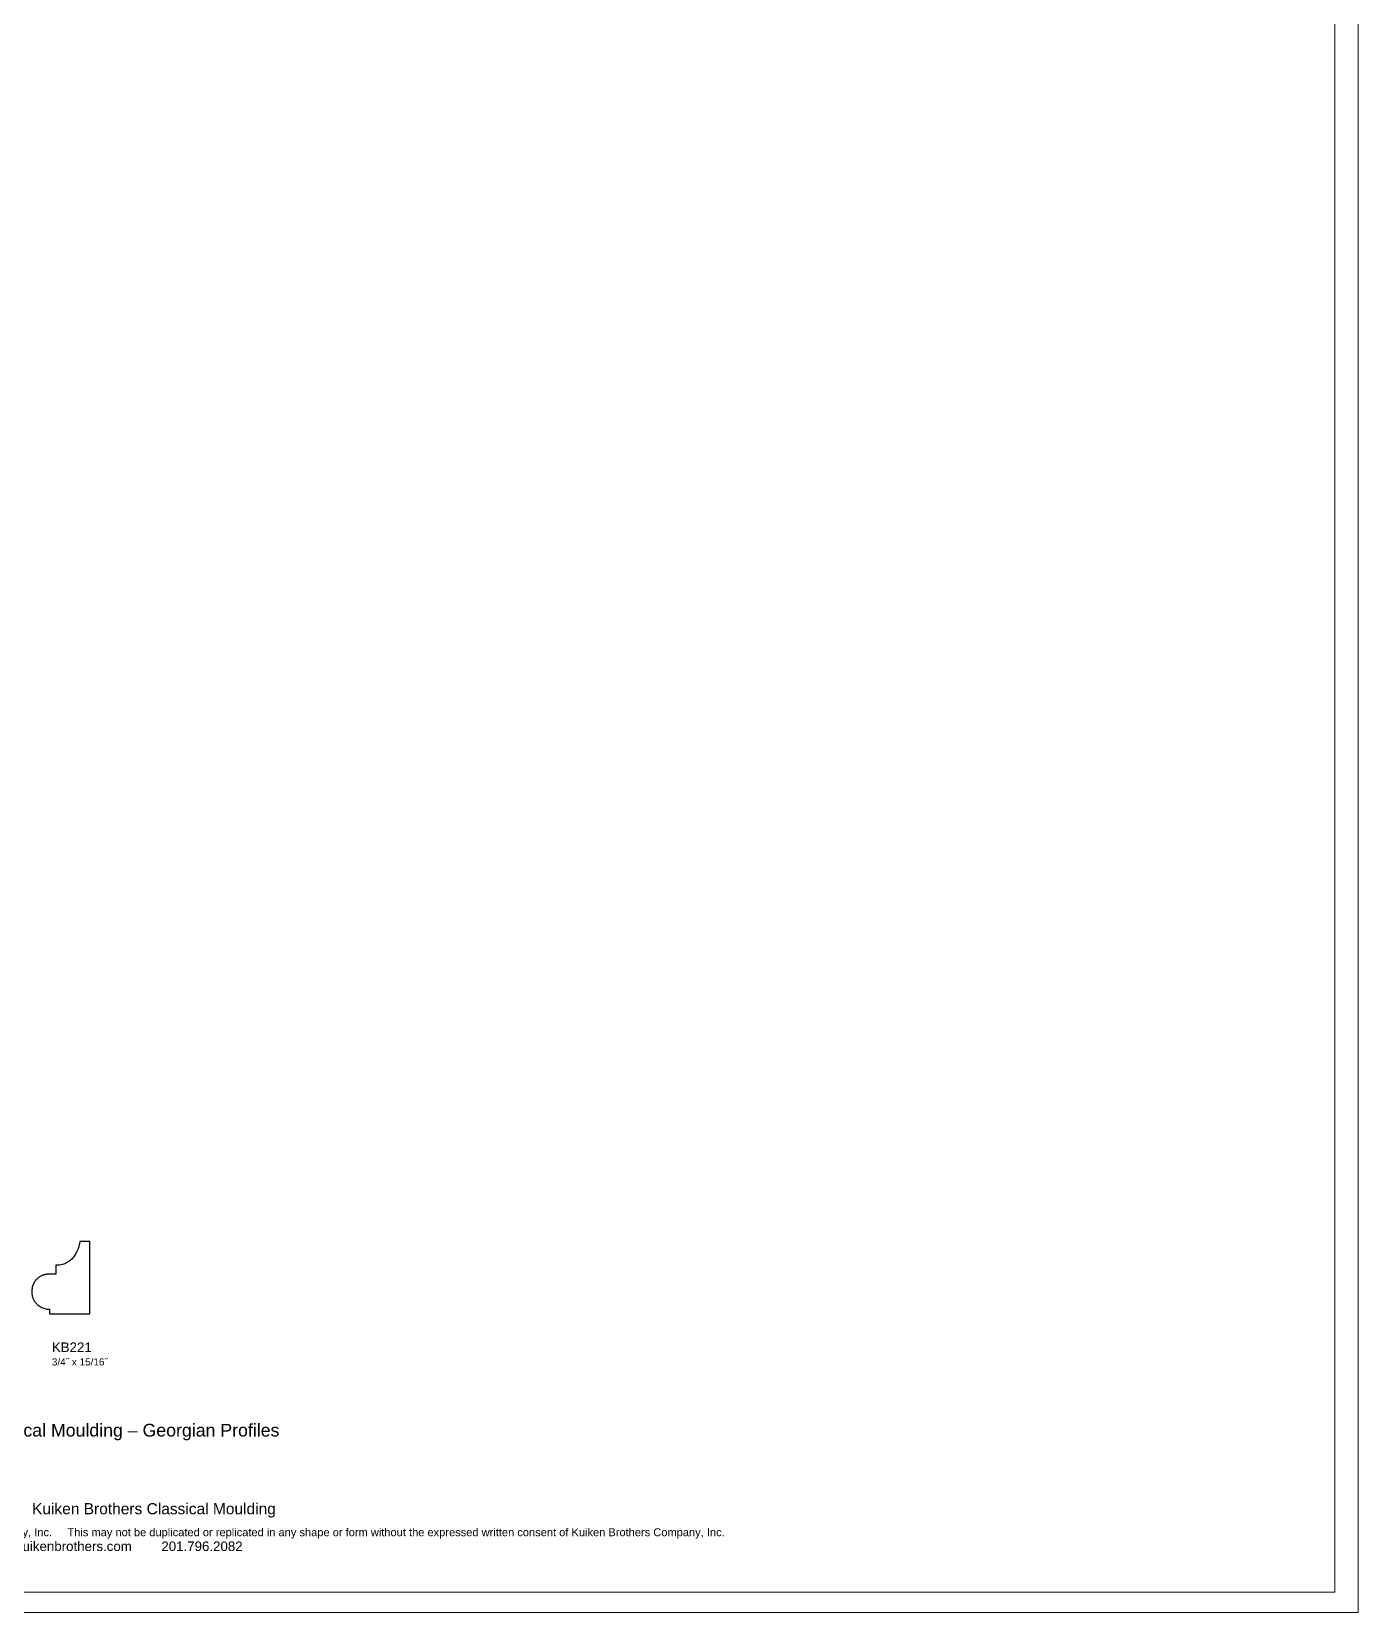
# Model space of a CAD drawing. Extents: x -7.6 to 25.2, y -9.8 to 27.2.
# Drawn here: x 8.47 to 25.21, y -9.8 to 10.14 of the extents above; entities that cross this region are included whole.
import ezdxf

# ---------------------------------------------------------------- set-up
doc = ezdxf.new("R2010")
doc.units = 0
doc.header["$MEASUREMENT"] = 0
doc.layers.add('DO NOT PLOT', color=2, linetype='Continuous', plot=False)
doc.layers.add('LAYER_1', color=7, linetype='Continuous')

# ---------------------------------------------------------------- blocks, each defined once
blk = doc.blocks.new('KB221')
at = {"flags": 128}
blk.add_lwpolyline([(0, 0.913), (0, 0.913), (-0.001, 0.913), (-0.002, 0.913), (-0.004, 0.913), (-0.007, 0.913), (-0.009, 0.913), (-0.012, 0.913), (-0.016, 0.913), (-0.02, 0.913), (-0.024, 0.913), (-0.028, 0.913), (-0.032, 0.913), (-0.037, 0.913), (-0.042, 0.913), (-0.047, 0.913), (-0.052, 0.913), (-0.057, 0.913), (-0.062, 0.913), (-0.068, 0.913), (-0.073, 0.913), (-0.078, 0.913), (-0.083, 0.913), (-0.088, 0.913), (-0.093, 0.913), (-0.097, 0.913), (-0.101, 0.913), (-0.105, 0.913), (-0.109, 0.913), (-0.113, 0.913), (-0.116, 0.913), (-0.118, 0.913), (-0.121, 0.913), (-0.123, 0.913), (-0.124, 0.913), (-0.125, 0.913), (-0.125, 0.913), (-0.125, 0.912), (-0.125, 0.91), (-0.126, 0.907), (-0.126, 0.903), (-0.127, 0.897), (-0.129, 0.891), (-0.13, 0.883), (-0.132, 0.875), (-0.134, 0.866), (-0.137, 0.856), (-0.14, 0.846), (-0.143, 0.835), (-0.147, 0.823), (-0.151, 0.812), (-0.156, 0.8), (-0.162, 0.787), (-0.168, 0.775), (-0.174, 0.762), (-0.182, 0.75), (-0.19, 0.737), (-0.198, 0.725), (-0.207, 0.713), (-0.217, 0.701), (-0.228, 0.689), (-0.24, 0.678), (-0.252, 0.668), (-0.265, 0.658), (-0.28, 0.649), (-0.295, 0.641), (-0.311, 0.633), (-0.327, 0.627), (-0.345, 0.621), (-0.364, 0.617), (-0.384, 0.614), (-0.405, 0.612), (-0.427, 0.611), (-0.427, 0.611), (-0.427, 0.61), (-0.427, 0.609), (-0.427, 0.607), (-0.427, 0.605), (-0.427, 0.603), (-0.427, 0.6), (-0.427, 0.597), (-0.427, 0.594), (-0.427, 0.59), (-0.427, 0.586), (-0.427, 0.582), (-0.427, 0.578), (-0.427, 0.574), (-0.427, 0.569), (-0.427, 0.565), (-0.427, 0.56), (-0.427, 0.556), (-0.427, 0.551), (-0.427, 0.546), (-0.427, 0.542), (-0.427, 0.537), (-0.427, 0.533), (-0.427, 0.529), (-0.427, 0.525), (-0.427, 0.521), (-0.427, 0.517), (-0.427, 0.514), (-0.427, 0.511), (-0.427, 0.508), (-0.427, 0.506), (-0.427, 0.504), (-0.427, 0.502), (-0.427, 0.501), (-0.427, 0.5), (-0.427, 0.5), (-0.427, 0.5), (-0.428, 0.5), (-0.429, 0.5), (-0.431, 0.5), (-0.432, 0.5), (-0.435, 0.5), (-0.437, 0.5), (-0.44, 0.5), (-0.443, 0.5), (-0.446, 0.5), (-0.45, 0.5), (-0.454, 0.5), (-0.458, 0.5), (-0.462, 0.5), (-0.466, 0.5), (-0.47, 0.5), (-0.474, 0.5), (-0.478, 0.5), (-0.483, 0.5), (-0.487, 0.499), (-0.491, 0.499), (-0.495, 0.499), (-0.499, 0.499), (-0.503, 0.499), (-0.507, 0.499), (-0.51, 0.499), (-0.514, 0.499), (-0.517, 0.499), (-0.52, 0.499), (-0.522, 0.499), (-0.524, 0.499), (-0.526, 0.499), (-0.528, 0.499), (-0.529, 0.499), (-0.53, 0.499), (-0.53, 0.499), (-0.53, 0.499), (-0.531, 0.499), (-0.533, 0.499), (-0.536, 0.499), (-0.54, 0.498), (-0.544, 0.498), (-0.548, 0.497), (-0.553, 0.496), (-0.559, 0.495), (-0.565, 0.494), (-0.572, 0.492), (-0.578, 0.49), (-0.586, 0.488), (-0.593, 0.485), (-0.601, 0.482), (-0.609, 0.479), (-0.617, 0.475), (-0.625, 0.47), (-0.633, 0.466), (-0.641, 0.46), (-0.649, 0.455), (-0.657, 0.448), (-0.665, 0.441), (-0.672, 0.434), (-0.68, 0.426), (-0.687, 0.417), (-0.694, 0.407), (-0.7, 0.397), (-0.706, 0.386), (-0.711, 0.374), (-0.717, 0.362), (-0.721, 0.349), (-0.725, 0.335), (-0.728, 0.32), (-0.731, 0.304), (-0.733, 0.287), (-0.733, 0.282), (-0.733, 0.277), (-0.733, 0.271), (-0.733, 0.265), (-0.733, 0.259), (-0.732, 0.252), (-0.731, 0.245), (-0.729, 0.238), (-0.728, 0.23), (-0.725, 0.222), (-0.723, 0.214), (-0.72, 0.206), (-0.717, 0.198), (-0.714, 0.19), (-0.71, 0.181), (-0.705, 0.173), (-0.701, 0.164), (-0.696, 0.156), (-0.69, 0.148), (-0.684, 0.14), (-0.677, 0.132), (-0.67, 0.124), (-0.662, 0.117), (-0.654, 0.11), (-0.646, 0.103), (-0.636, 0.096), (-0.627, 0.09), (-0.616, 0.084), (-0.605, 0.079), (-0.594, 0.074), (-0.581, 0.069), (-0.568, 0.065), (-0.555, 0.062), (-0.541, 0.059), (-0.526, 0.057), (-0.51, 0.056), (-0.51, 0.055), (-0.51, 0.055), (-0.51, 0.054), (-0.51, 0.054), (-0.51, 0.053), (-0.51, 0.051), (-0.51, 0.05), (-0.51, 0.049), (-0.51, 0.047), (-0.51, 0.045), (-0.51, 0.043), (-0.51, 0.041), (-0.51, 0.039), (-0.51, 0.037), (-0.51, 0.035), (-0.51, 0.032), (-0.51, 0.03), (-0.51, 0.028), (-0.51, 0.025), (-0.51, 0.023), (-0.51, 0.021), (-0.51, 0.019), (-0.51, 0.017), (-0.51, 0.014), (-0.51, 0.012), (-0.51, 0.01), (-0.51, 0.009), (-0.51, 0.007), (-0.51, 0.005), (-0.51, 0.004), (-0.51, 0.003), (-0.51, 0.002), (-0.51, 0.001), (-0.51, 0), (-0.51, 0), (-0.51, 0), (-0.509, 0), (-0.506, 0), (-0.5, 0), (-0.493, 0), (-0.484, 0), (-0.473, 0), (-0.46, 0), (-0.446, 0), (-0.431, 0), (-0.414, 0), (-0.397, 0), (-0.378, 0), (-0.359, 0), (-0.339, 0), (-0.318, 0), (-0.298, 0), (-0.276, 0), (-0.255, 0), (-0.234, 0), (-0.213, 0), (-0.192, 0), (-0.172, 0), (-0.152, 0), (-0.132, 0), (-0.114, 0), (-0.096, 0), (-0.08, 0), (-0.064, 0), (-0.05, 0), (-0.038, 0), (-0.027, 0), (-0.018, 0), (-0.01, 0), (-0.005, 0), (-0.001, 0), (0, 0), (0, 0.002), (0, 0.008), (0, 0.018), (0, 0.031), (0, 0.048), (0, 0.068), (0, 0.09), (0, 0.115), (0, 0.143), (0, 0.172), (0, 0.204), (0, 0.237), (0, 0.271), (0, 0.307), (0, 0.343), (0, 0.381), (0, 0.419), (0, 0.457), (0, 0.495), (0, 0.532), (0, 0.57), (0, 0.606), (0, 0.642), (0, 0.676), (0, 0.709), (0, 0.741), (0, 0.77), (0, 0.798), (0, 0.823), (0, 0.846), (0, 0.865), (0, 0.882), (0, 0.895), (0, 0.905), (0, 0.911)], dxfattribs=at)

msp = doc.modelspace()

# ---------------------------------------------------------------- linework, layer by layer
at = {"linetype": 'Continuous', "lineweight": 0}
msp.add_line((-7.169, -9.539), (24.907, -9.539), dxfattribs=at)
at = {"layer": 'DO NOT PLOT', "linetype": 'Continuous', "lineweight": 0}
for p in [(25.206, 27.233), (-7.635, -9.795)]:
    msp.add_line(p, (25.202, -9.795), dxfattribs=at)
at = {"layer": 'LAYER_1', "color": 7, "lineweight": 0}
msp.add_open_spline([(24.907, 26.927), (24.907, 26.927), (24.907, -9.539), (24.907, -9.539)], degree=3, dxfattribs=at)

# ---------------------------------------------------------------- block references
at = {"linetype": 'Continuous'}
msp.add_blockref('KB221', (9.202, -6.03), dxfattribs=at)

# ---------------------------------------------------------------- texts
at = {"linetype": 'Continuous', "lineweight": 0, "char_height": 0.12}
for s, insert, width, attachment_point in [('{\\fArial|b0|i0|c0|p34;\\W8.1665;  \\W1;KB221\\P\\H0.75x;\\W7.2591;   \\W1;3/4˝ x 15/16˝\\H1.3333x;\\P\\W7.0914;   }', (7.963, -6.392), 1.98172, 1), ('{\\fArial|b0|i0|c0|p34;\\H1.3333x;KB Classical Moulding – Georgian Profiles\\P\\H0.75x;\\P\\H0.99997x;\\P\\P\\H0.66667x;\\P\\H1.75x;                   Kuiken Brothers Classical Moulding\\P\\H0.35713x;\\P\\H2x;CONFIDENTIAL: All material found on this document is the exclusive property of Kuiken Brothers Company, Inc.     This may not be duplicated or replicated in any shape or form without the expressed written consent of Kuiken Brothers Company, Inc. \\P\\H1.2x;www.kuikenbrothers.com        201.796.2082}', (9.495, -7.418), 20.50231, 2)]:
    msp.add_mtext(s, dxfattribs=dict(at, insert=insert, width=width, attachment_point=attachment_point))

doc.saveas('drawing.dxf')
